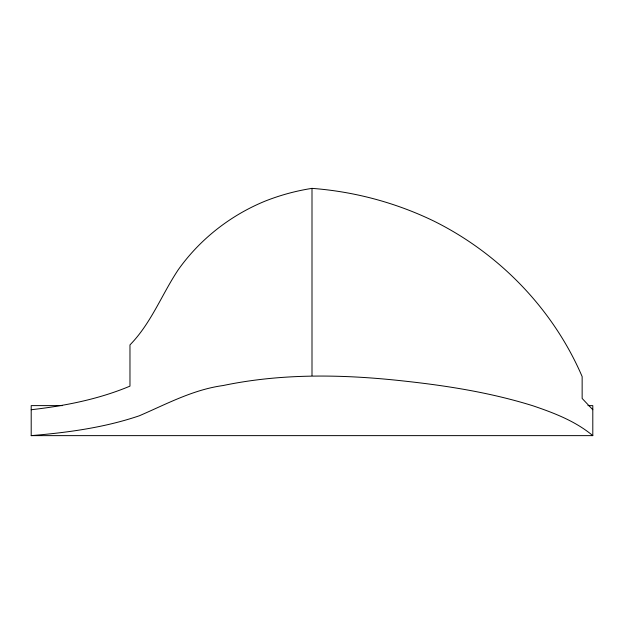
<?xml version="1.0" encoding="UTF-8"?>
<svg xmlns="http://www.w3.org/2000/svg" width="624" height="624" viewBox="0 0 624 624"><rect width="100%" height="100%" fill="white"/><g stroke="black" fill="none" stroke-linecap="round" stroke-linejoin="round"><path stroke-width="0.94" d="M592.8 409.734L582.145 398.44L582.145 376.576C553.231 309.27 499.512 253.718 434.031 221.169C395.85 202.644 354.307 191.537 312 188.37C295.979 190.874 280.277 195.133 265.192 201.1C230.545 215.257 199.969 239.156 178.285 269.701C161.741 294.505 151.172 323.263 129.971 344.9L129.971 386.131C98.592 399.282 64.888 405.896 31.2 409.734M62.4 405.616L31.2 405.616L31.2 435.63C67.743 432.572 104.497 427.619 139.347 415.771C166.6 404.024 193.066 389.649 223.01 385.554C282.883 373.019 344.448 374.369 404.96 381.147C448.18 385.874 491.353 392.816 532.927 405.787C554.065 412.963 575.484 421.138 592.8 435.63L592.8 405.616L587.925 405.616M31.2 435.63L592.8 435.63M312 188.37L312 375.57"/></g></svg>
